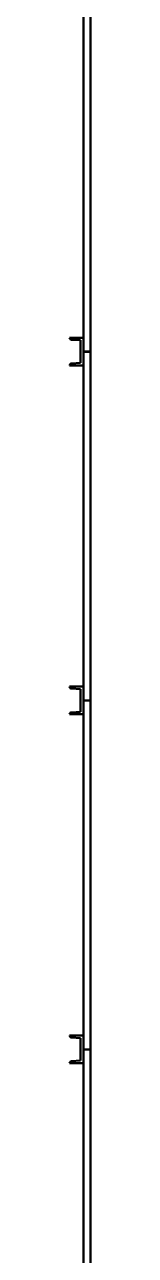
# Model space of a CAD drawing. Header units: inches. Extents: x -4218 to -1830, y 9767 to 12426.
# Drawn here: x -2098.7 to -2096.4, y 10875.8 to 11009.2 of the extents above; entities that cross this region are included whole.
import ezdxf

# ---------------------------------------------------------------- set-up
doc = ezdxf.new("R2010")
doc.units = ezdxf.units.IN
doc.header["$MEASUREMENT"] = 0
for name, color, linetype, lineweight in [('A-GLAZ-CURT', 52, 'Continuous', 9), ('A-GLAZ-CURT-2', 52, 'Continuous', 50), ('A-GLAZ-CWMG', 51, 'Continuous', 9), ('A-GLAZ-CWMG-4', 51, 'Continuous', 50)]:
    doc.layers.add(name, color=color, linetype=linetype, lineweight=lineweight)

# ---------------------------------------------------------------- blocks, each defined once
blk = doc.blocks.new('Horizontal_Siding - Horizontal_Siding-2867907-BACKGROUND - RCP - 1ST FLOOR')
at = {"layer": 'A-GLAZ-CURT-2'}
for p, q in [((-18.91, -1.5), (18.91, -1.5)), ((-18.91, -2.25), (-18.91, -1.5)), ((18.91, -2.25), (-18.91, -2.25)), ((18.91, -1.5), (18.91, -2.25))]:
    blk.add_line(p, q, dxfattribs=at)
blk = doc.blocks.new('Rectangular Mullion - RAILING POST-V308-BACKGROUND - RCP - 1ST FLOOR')
at = {"layer": 'A-GLAZ-CWMG-4'}
for p, q in [((-1.5, 1.5), (-1.5, 0)), ((1.5, 1.5), (-1.5, 1.5)), ((1.5, 0), (1.5, 1.5)), ((-1.29, 0.21), (-1.22, 1.18)), ((-1.22, 1.18), (1.22, 1.18)), ((1.22, 1.18), (1.29, 0.21))]:
    blk.add_line(p, q, dxfattribs=at)
for centre, start, end in [((-1.5, 0.21), 270, 0.528), ((1.5, 0.21), 179.472, 270)]:
    blk.add_arc(centre, 0.21, start, end, dxfattribs=at)

msp = doc.modelspace()

# ---------------------------------------------------------------- block references
at = {"layer": 'A-GLAZ-CURT', "rotation": 89.99999999999952}
for p in [(-2098.7, 10992.66), (-2098.7, 10954.85), (-2098.7, 10917.03), (-2098.7, 10879.21)]:
    msp.add_blockref('Horizontal_Siding - Horizontal_Siding-2867907-BACKGROUND - RCP - 1ST FLOOR', p, dxfattribs=at)
at = {"layer": 'A-GLAZ-CWMG', "extrusion": (0, 0, -1), "rotation": 90.0000000000005}
for p in [(2098.7, 10973.76), (2098.7, 10935.94), (2098.7, 10898.12)]:
    msp.add_blockref('Rectangular Mullion - RAILING POST-V308-BACKGROUND - RCP - 1ST FLOOR', p, dxfattribs=at)

doc.saveas('drawing.dxf')
